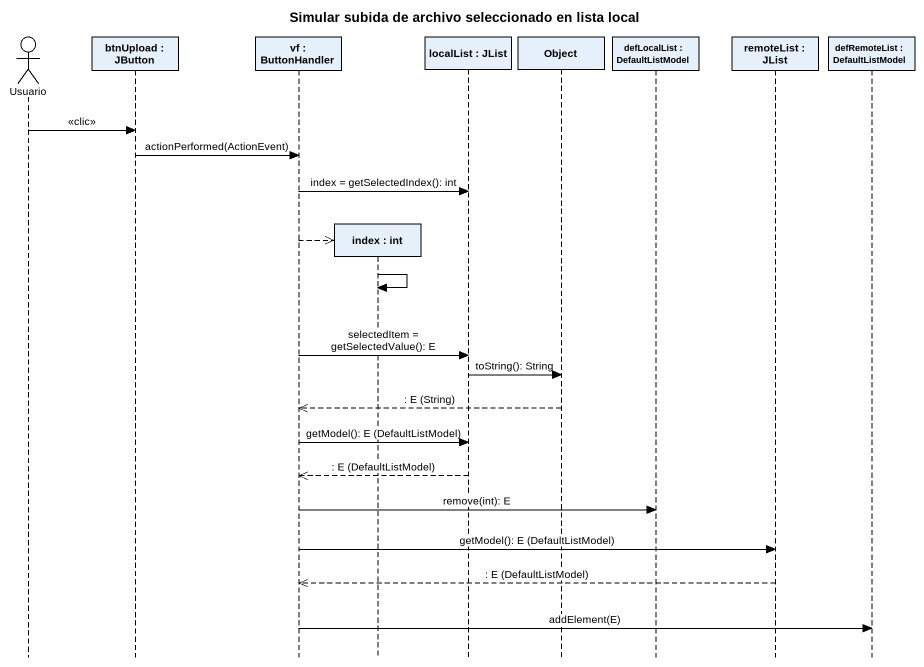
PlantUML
@startuml
title Simular subida de archivo seleccionado en lista local
hide footbox
actor Usuario
participant "btnUpload : JButton" as btnUpload
participant "vf : ButtonHandler" as vf
participant "index : int" as index
participant "localList : JList" as localList
participant "Object" as Object_
participant "defLocalList : DefaultListModel" as defLocalList
participant "remoteList : JList" as remoteList
participant "defRemoteList : DefaultListModel" as defRemoteList

Usuario -> btnUpload : <<clic>>
btnUpload -> vf : actionPerformed(ActionEvent)
vf -> localList : index = getSelectedIndex(): int
vf -->> index **
index -> index
vf -> localList : selectedItem = getSelectedValue(): E
localList -> Object_ : toString(): String
Object_ -->> vf : : E (String)
vf -> localList : getModel(): E (DefaultListModel)
localList -->> vf : : E (DefaultListModel)
vf -> defLocalList : remove(int): E
vf -> remoteList : getModel(): E (DefaultListModel)
remoteList -->> vf : : E (DefaultListModel)
vf -> defRemoteList : addElement(E)
@enduml
